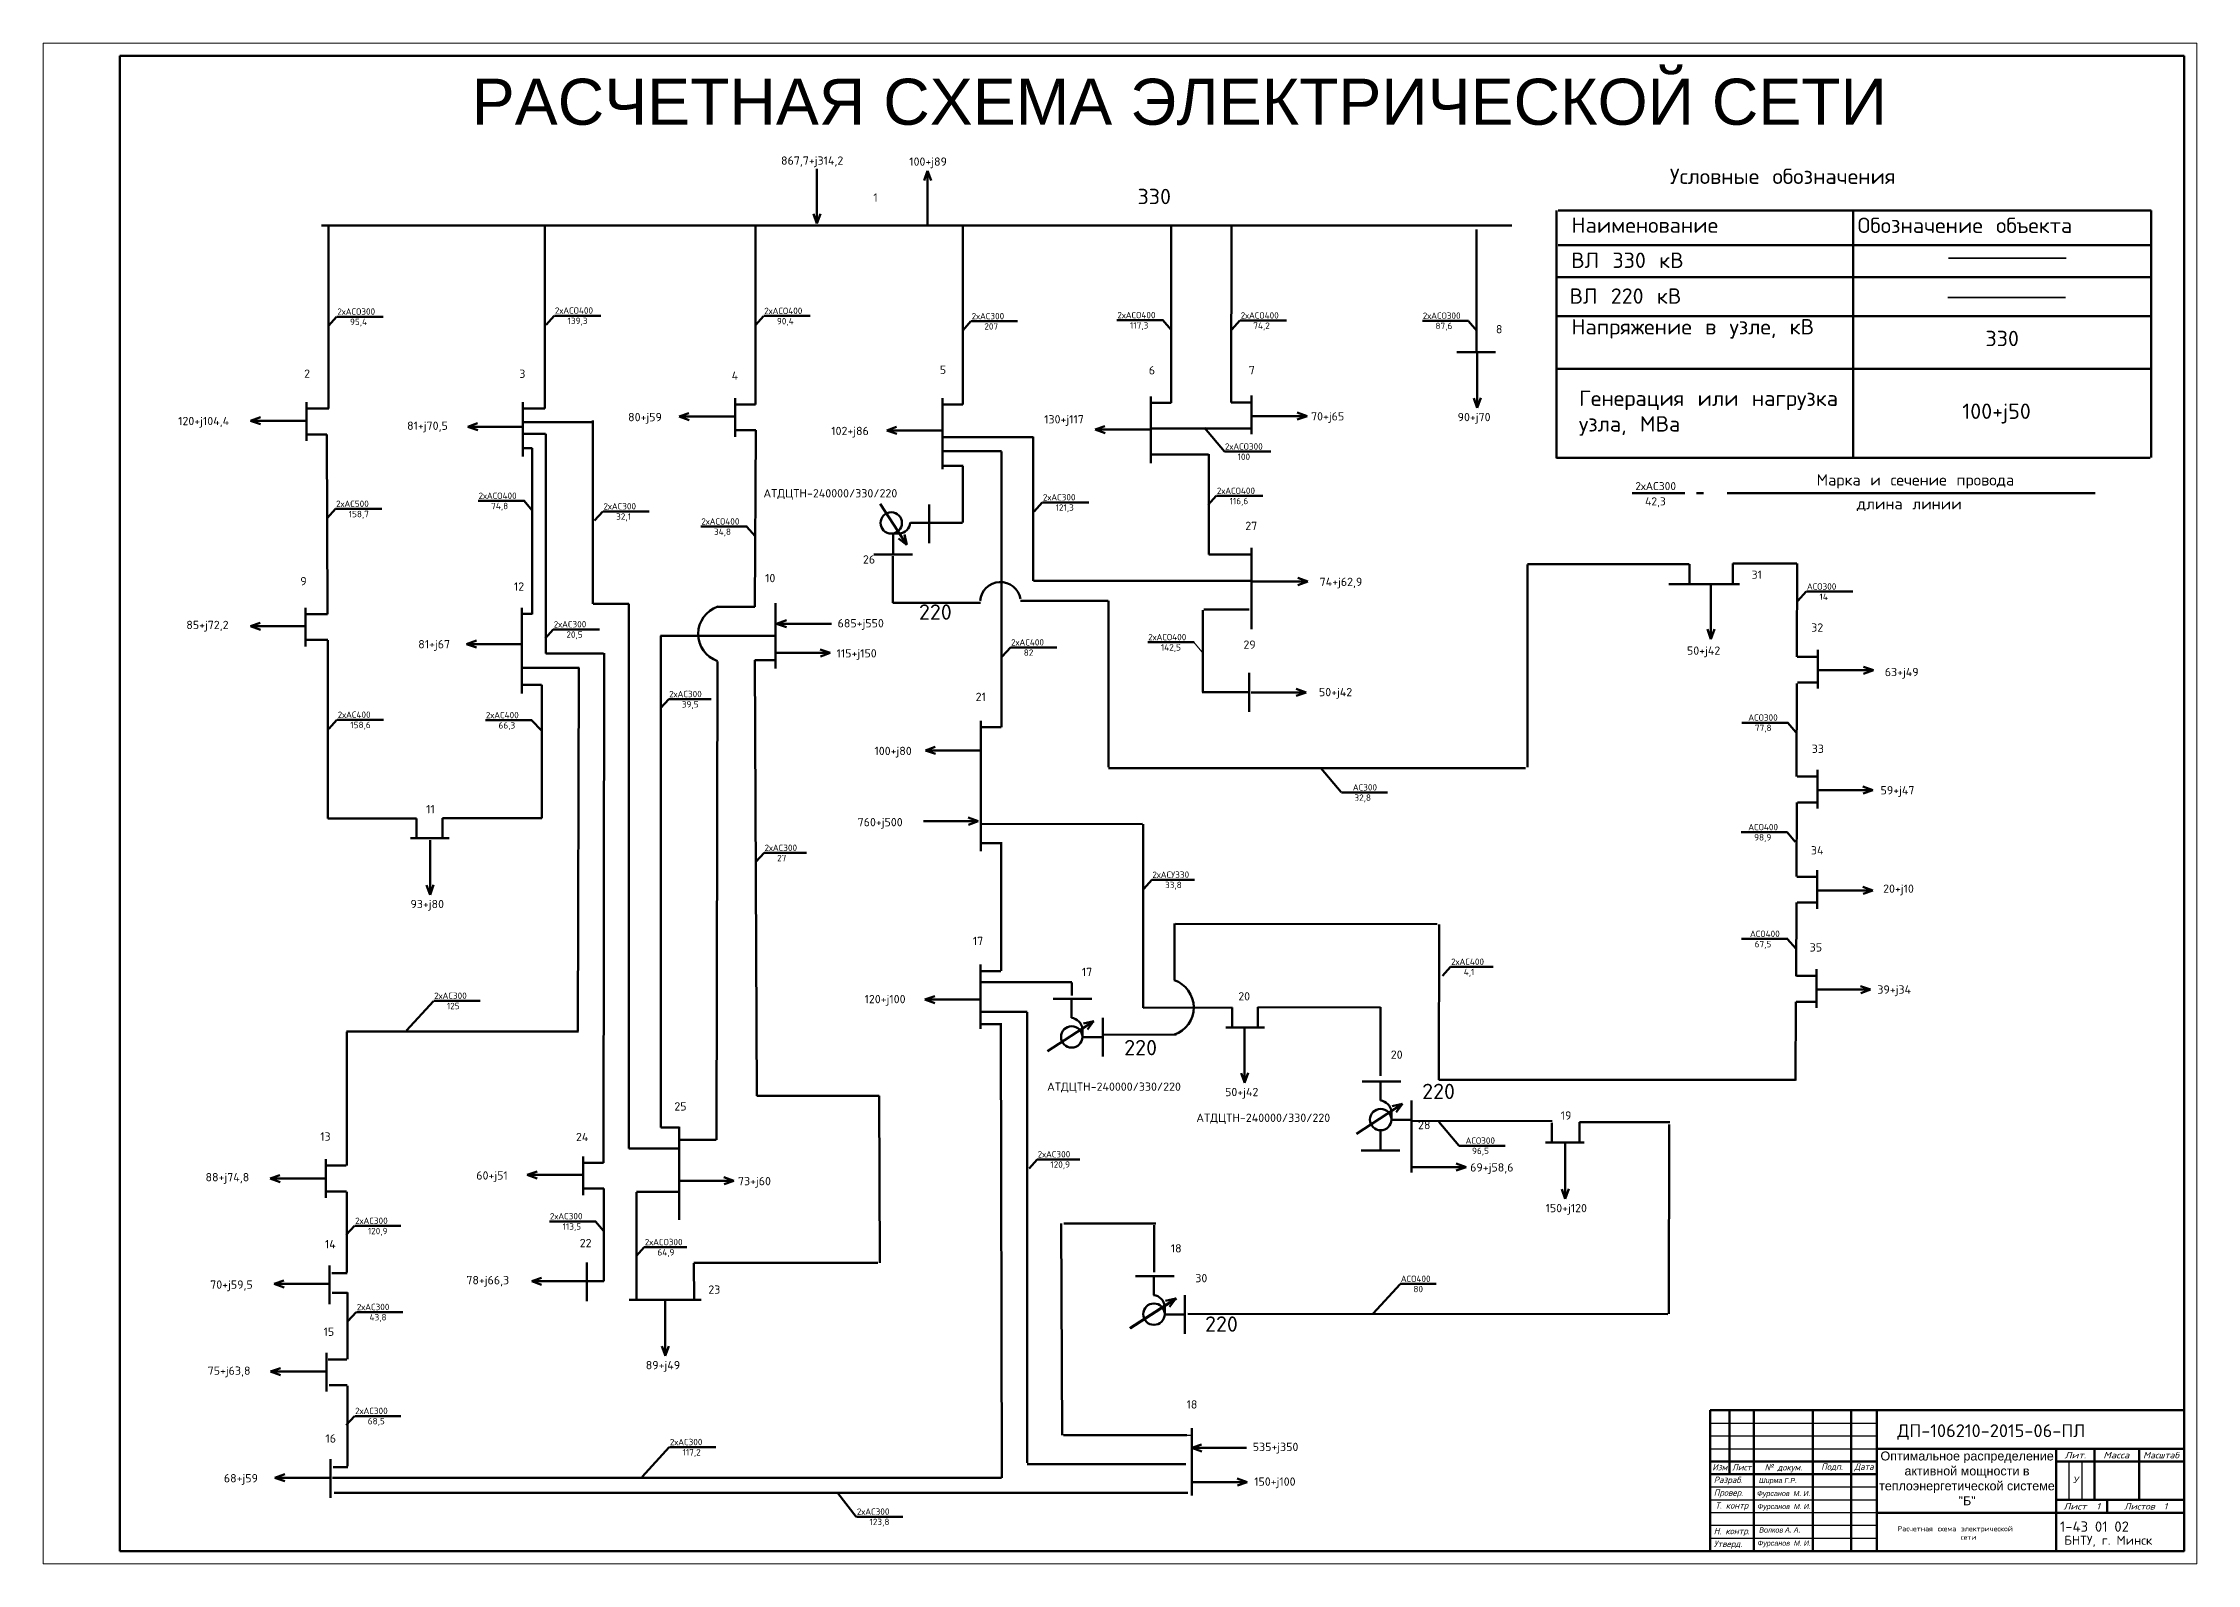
# Model space of a CAD drawing. Header units: millimetres. Extents: x 31864 to 38981, y -7739 to -6115.
# Drawn here: x 31864 to 32705, y -6710 to -6116 of the extents above; entities that cross this region are included whole.
import ezdxf

# ---------------------------------------------------------------- set-up
doc = ezdxf.new("R2010")
doc.units = ezdxf.units.MM
for name, color, linetype in [('6', 5, 'Continuous'), ('Подписи', 7, 'Continuous'), ('Рамка&Осн.надпись', 7, 'Continuous')]:
    doc.layers.add(name, color=color, linetype=linetype)
for name, color, linetype, lineweight in [('ВЛ - параметры', 7, 'Continuous', 13), ('ВЛ 220 кВ', 30, 'Continuous', 40), ('ВЛ 330 кВ', 5, 'Continuous', 60)]:
    doc.layers.add(name, color=color, linetype=linetype, lineweight=lineweight)
doc.styles.get("Standard").update_dxf_attribs({"font": 'txt.shx', "height": 25})
doc.styles.add('Standart', font='txt.shx', dxfattribs={"width": 0.75, "height": 2.5})
doc.styles.add('STYLE1', font='romans.shx')

msp = doc.modelspace()

# ---------------------------------------------------------------- linework, layer by layer
at = {"lineweight": 9}
for p, q in [((32704.8, -6116.21), (31863.8, -6116.21)), ((31863.8, -6116.21), (31863.8, -6710.21)), ((32704.8, -6710.21), (32704.8, -6116.21)), ((31863.8, -6710.21), (32704.8, -6710.21))]:
    msp.add_line(p, q, dxfattribs=at)
at = {"lineweight": 100}
for p, q in [((32699.8, -6121.21), (31893.8, -6121.21)), ((32699.8, -6705.21), (32699.8, -6121.21)), ((32522.32, -6650.21), (32522.32, -6675.21)), ((32699.8, -6665.21), (32579.8, -6665.21)), ((32669.8, -6685.21), (32669.8, -6690.21)), ((32699.8, -6690.21), (32579.8, -6690.21)), ((31893.8, -6705.24), (32699.8, -6705.21))]:
    msp.add_line(p, q, dxfattribs=at)
at = {"lineweight": 100, "ltscale": 0.3}
msp.add_line((31893.8, -6121.21), (31893.8, -6705.24), dxfattribs=at)
at = {"color": 7, "lineweight": 70}
for p, q in [((32165.91, -6165.33), (32165.91, -6186.73)), ((32209.19, -6166.06), (32207.78, -6169.94)), ((32209.17, -6166.06), (32210.54, -6169.88)), ((32209.19, -6187.46), (32209.19, -6166.07)), ((32165.93, -6186.73), (32164.57, -6182.91)), ((32165.92, -6186.73), (32167.32, -6182.86)), ((32423.75, -6237.3), (32423.75, -6258.7)), ((32423.78, -6258.7), (32422.41, -6254.88)), ((32423.76, -6258.7), (32425.16, -6254.82)), ((31944.82, -6263.73), (31948.64, -6262.37)), ((31944.82, -6263.72), (31948.7, -6265.12)), ((31966.23, -6263.71), (31944.83, -6263.71)), ((32029.65, -6266.08), (32033.46, -6264.71)), ((32112.16, -6262.12), (32115.98, -6260.75)), ((32133.56, -6262.1), (32112.16, -6262.1)), ((32112.16, -6262.1), (32116.03, -6263.5)), ((32335.92, -6261.89), (32357.31, -6261.89)), ((32357.32, -6261.89), (32353.44, -6260.49)), ((32357.32, -6261.87), (32353.5, -6263.24)), ((32051.05, -6266.06), (32029.65, -6266.06)), ((32029.65, -6266.06), (32033.52, -6267.46)), ((32193.22, -6267.5), (32197.04, -6266.14)), ((32193.22, -6267.49), (32197.1, -6268.89)), ((32214.62, -6267.48), (32193.23, -6267.48)), ((32274.61, -6267.17), (32278.43, -6265.8)), ((32296.01, -6267.15), (32274.61, -6267.15)), ((32274.61, -6267.15), (32278.48, -6268.56)), ((32336.2, -6326.54), (32357.59, -6326.54)), ((32357.6, -6326.54), (32353.72, -6325.13)), ((32357.6, -6326.52), (32353.78, -6327.89)), ((32515.03, -6327.58), (32515.03, -6348.97)), ((31944.78, -6343.99), (31948.6, -6342.62)), ((31966.18, -6343.96), (31944.78, -6343.96)), ((31944.78, -6343.97), (31948.65, -6345.37)), ((32150.2, -6343.01), (32154.02, -6341.65)), ((32150.2, -6343), (32154.08, -6344.4)), ((32171.6, -6342.99), (32150.21, -6342.99)), ((32515.05, -6348.98), (32513.68, -6345.16)), ((32515.03, -6348.98), (32516.43, -6345.1)), ((32029.18, -6350.94), (32032.99, -6349.57)), ((32050.58, -6350.92), (32029.18, -6350.92)), ((32029.18, -6350.92), (32033.05, -6352.33)), ((32149.72, -6354.41), (32171.12, -6354.41)), ((32171.13, -6354.4), (32167.25, -6353)), ((32171.13, -6354.39), (32167.31, -6355.75)), ((32557.08, -6361.19), (32578.48, -6361.19)), ((32578.48, -6361.19), (32574.61, -6359.78)), ((32578.48, -6361.17), (32574.66, -6362.54)), ((32335.55, -6369.88), (32356.95, -6369.88)), ((32356.95, -6369.87), (32353.08, -6368.47)), ((32356.95, -6369.86), (32353.14, -6371.22)), ((32208.35, -6392.48), (32212.16, -6391.12)), ((32229.75, -6392.46), (32208.35, -6392.46)), ((32208.35, -6392.46), (32212.22, -6393.87)), ((32556.84, -6408.01), (32578.23, -6408.01)), ((32578.24, -6408.01), (32574.36, -6406.61)), ((32578.24, -6407.99), (32574.42, -6409.36)), ((32207.54, -6420.15), (32228.94, -6420.15)), ((32228.94, -6420.15), (32225.07, -6418.74)), ((32228.94, -6420.13), (32225.12, -6421.5)), ((32014.88, -6427.48), (32014.88, -6448.88)), ((32014.9, -6448.88), (32013.53, -6445.07)), ((32014.88, -6448.88), (32016.29, -6445.01)), ((32556.87, -6447.18), (32578.27, -6447.18)), ((32578.27, -6447.18), (32574.4, -6445.77)), ((32578.27, -6447.16), (32574.46, -6448.53)), ((32208.14, -6489.8), (32211.96, -6488.44)), ((32208.14, -6489.79), (32212.02, -6491.19)), ((32229.54, -6489.78), (32208.15, -6489.78)), ((32556.37, -6485.9), (32577.34, -6485.9)), ((32577.35, -6485.89), (32573.47, -6484.49)), ((32577.35, -6485.87), (32573.53, -6487.24)), ((32332.96, -6500.9), (32332.96, -6522.3)), ((32332.98, -6522.3), (32331.61, -6518.48)), ((32332.96, -6522.3), (32334.36, -6518.43)), ((32458.11, -6545.67), (32458.11, -6567.64)), ((31952.45, -6559.72), (31956.27, -6558.36)), ((31973.85, -6559.7), (31952.45, -6559.7)), ((31952.45, -6559.71), (31956.33, -6561.11)), ((32052.88, -6558.3), (32056.7, -6556.93)), ((32052.88, -6558.28), (32056.76, -6559.68)), ((32074.28, -6558.28), (32052.89, -6558.28)), ((32133.55, -6560.6), (32129.67, -6559.19)), ((32398.03, -6555.25), (32419.43, -6555.25)), ((32419.43, -6555.25), (32415.56, -6553.84)), ((32419.43, -6555.23), (32415.62, -6556.59)), ((32112.15, -6560.6), (32133.54, -6560.6)), ((32133.55, -6560.58), (32129.73, -6561.94)), ((32458.13, -6567.64), (32456.77, -6563.83)), ((32458.11, -6567.64), (32459.52, -6563.77)), ((31954.01, -6600.87), (31957.83, -6599.51)), ((31975.41, -6600.85), (31954.01, -6600.85)), ((31954.01, -6600.85), (31957.88, -6602.26)), ((32054.58, -6599.77), (32058.4, -6598.41)), ((32075.98, -6599.75), (32054.58, -6599.75)), ((32054.58, -6599.76), (32058.45, -6601.16)), ((32106.75, -6607.57), (32106.75, -6628.97)), ((32106.77, -6628.97), (32105.4, -6625.15)), ((32106.75, -6628.97), (32108.15, -6625.1)), ((31952.65, -6635.06), (31956.47, -6633.7)), ((31952.65, -6635.04), (31956.53, -6636.45)), ((31974.05, -6635.04), (31952.66, -6635.04)), ((32312.31, -6664.9), (32316.13, -6663.54)), ((32333.71, -6664.88), (32312.31, -6664.88)), ((32312.31, -6664.89), (32316.19, -6666.29)), ((31954.32, -6676.54), (31958.14, -6675.17)), ((31954.32, -6676.52), (31958.2, -6677.93)), ((31975.72, -6676.52), (31954.33, -6676.52)), ((32333.98, -6678.29), (32330.1, -6676.89)), ((32312.58, -6678.29), (32333.97, -6678.29)), ((32333.98, -6678.27), (32330.16, -6679.64))]:
    msp.add_line(p, q, dxfattribs=at)
at = {"color": 7, "lineweight": 200}
for p, q in [((31972.47, -6187.43), (32437.25, -6187.43)), ((32430.95, -6236.9), (32415.85, -6236.9)), ((31966.6, -6256.48), (31966.6, -6271.59)), ((32051.06, -6256.48), (32051.06, -6277.64)), ((32134.07, -6254.87), (32134.07, -6269.97)), ((32214.95, -6254.86), (32214.95, -6282.63)), ((32296.33, -6254.19), (32296.33, -6280.32)), ((32335.7, -6269.02), (32335.7, -6253.92)), ((32209.77, -6296.38), (32209.77, -6311.49)), ((32335.67, -6345.16), (32335.67, -6313.35)), ((31966.29, -6336.73), (31966.29, -6351.84)), ((32050.75, -6336.73), (32050.75, -6370.25)), ((32149.84, -6360.53), (32149.84, -6334.94)), ((32334.79, -6377.35), (32334.79, -6362.24)), ((32229.97, -6380.88), (32229.97, -6431.87)), ((32022.3, -6426.77), (32007.2, -6426.77)), ((32229.87, -6476.15), (32229.87, -6501.25)), ((32258.22, -6489.55), (32273.33, -6489.55)), ((32340.73, -6500.68), (32325.62, -6500.68)), ((32378.85, -6521.84), (32393.96, -6521.84)), ((32112.23, -6575.85), (32112.23, -6539.43)), ((32074.66, -6551.05), (32074.66, -6566.15)), ((31974.2, -6552.14), (31974.2, -6567.25)), ((32076.13, -6592.52), (32076.13, -6607.63)), ((31975.68, -6593.62), (31975.68, -6608.73)), ((32290.32, -6597.85), (32305.43, -6597.85)), ((32092.6, -6607.05), (32120.82, -6607.05)), ((31974.51, -6627.81), (31974.51, -6642.92)), ((32312.31, -6683.44), (32312.31, -6657.2)), ((31975.99, -6669.29), (31975.99, -6684.4))]:
    msp.add_line(p, q, dxfattribs=at)
at = {"color": 3, "lineweight": 200}
for p, q in [((31975.29, -6187.43), (31975.29, -6258.99)), ((32059.75, -6187.43), (32059.75, -6258.99)), ((32142.01, -6187.43), (32142.01, -6257.38)), ((32222.89, -6187.43), (32222.89, -6257.37)), ((32304.27, -6187.43), (32304.27, -6256.7)), ((32327.77, -6187.43), (32327.71, -6256.58)), ((32423.51, -6189), (32423.51, -6236.84)), ((32304.27, -6256.7), (32296.39, -6256.7)), ((32327.71, -6256.58), (32335.59, -6256.58)), ((31975.32, -6258.99), (31966.66, -6258.99)), ((32059.75, -6258.99), (32051.12, -6258.99)), ((32077.92, -6264.34), (32051.39, -6264.34)), ((32078.48, -6263.67), (32078.48, -6335.23)), ((32142.01, -6257.38), (32134.13, -6257.38)), ((32222.89, -6257.37), (32215.01, -6257.37)), ((31974.65, -6269.05), (31966.77, -6269.05)), ((31974.65, -6269.05), (31974.79, -6339.22)), ((32059.99, -6268.87), (32051.07, -6268.87)), ((32060.16, -6268.87), (32060.17, -6354.64)), ((32142.12, -6267.43), (32134.24, -6267.43)), ((32142.12, -6267.43), (32141.7, -6336.41)), ((32250.43, -6270.08), (32215.23, -6270.08)), ((32250.43, -6269.95), (32250.43, -6326.19)), ((32335.7, -6266.76), (32296.5, -6266.76)), ((32054.76, -6274.44), (32051.23, -6274.44)), ((32054.76, -6274.44), (32054.76, -6339.24)), ((32238.06, -6275.63), (32215.1, -6275.63)), ((32223, -6281.31), (32215.12, -6281.31)), ((32222.98, -6281.42), (32222.98, -6303.5)), ((32238.06, -6275.73), (32238.06, -6383.36)), ((32318.91, -6276.9), (32296.33, -6276.9)), ((32318.93, -6276.82), (32318.93, -6315.99)), ((32222.83, -6303.53), (32209.47, -6303.53)), ((32319.04, -6316.02), (32335.56, -6316.02)), ((32335.67, -6326.19), (32250.56, -6326.19)), ((31974.79, -6339.24), (31966.36, -6339.24)), ((32050.54, -6339.18), (32054.72, -6339.18)), ((32092.47, -6335.17), (32078.54, -6335.17)), ((32092.5, -6335.17), (32092.5, -6547.97)), ((32127.17, -6336.36), (32141.75, -6336.36)), ((32316.58, -6337.66), (32316.58, -6369.75)), ((32334.79, -6337.42), (32317.02, -6337.42)), ((31974.96, -6349.3), (31966.47, -6349.3)), ((31974.97, -6349.41), (31974.97, -6419.07)), ((32149.84, -6347.69), (32104.93, -6347.69)), ((32104.96, -6347.69), (32104.97, -6539.72)), ((32082.62, -6354.64), (32060.17, -6354.64)), ((32082.93, -6354.56), (32082.6, -6553.55)), ((32127.14, -6357.78), (32126.72, -6544.56)), ((32149.53, -6357.29), (32141.65, -6357.29)), ((32141.65, -6357.29), (32142.53, -6527.4)), ((32073.12, -6360.22), (32050.67, -6360.22)), ((32072.98, -6360.23), (32072.64, -6502.08)), ((32058.43, -6366.88), (32050.93, -6366.88)), ((32058.48, -6366.82), (32058.48, -6418.96)), ((32316.35, -6369.75), (32334.68, -6369.75)), ((32237.91, -6383.39), (32230.03, -6383.39)), ((31974.97, -6419.07), (32009.64, -6419.02)), ((32009.64, -6419.02), (32009.64, -6426.9)), ((32019.7, -6418.91), (32019.7, -6426.79)), ((32019.7, -6418.91), (32058.48, -6418.96)), ((32229.66, -6421.24), (32293.11, -6421.2)), ((32293.39, -6421.24), (32293.39, -6492.97)), ((32238.02, -6428.67), (32230.14, -6428.67)), ((32237.96, -6428.35), (32237.96, -6478.62)), ((32237.81, -6478.66), (32229.93, -6478.66)), ((32265.43, -6482.99), (32229.96, -6482.99)), ((32265.43, -6483.17), (32265.43, -6488.19)), ((32248.04, -6494.56), (32230.08, -6494.56)), ((32238.22, -6499.45), (32230.34, -6499.45)), ((32237.82, -6499.51), (32238.16, -6676.6)), ((32248.04, -6494.67), (32248.04, -6670.73)), ((32293.39, -6492.97), (32328.06, -6492.93)), ((32328.06, -6492.93), (32328.06, -6500.8)), ((32338.12, -6492.82), (32338.12, -6500.69)), ((32338.12, -6492.82), (32386.06, -6492.87)), ((32386.06, -6492.82), (32386.06, -6519.6)), ((31982.29, -6502.21), (32072.82, -6502.26)), ((31982.37, -6502.42), (31982.37, -6554.57)), ((32190.25, -6527.4), (32142.53, -6527.4)), ((32190.25, -6527.4), (32190.58, -6592.56)), ((32104.97, -6539.72), (32112.23, -6539.72)), ((32112.3, -6547.97), (32092.45, -6547.97)), ((32112.49, -6544.56), (32126.67, -6544.56)), ((31982.14, -6554.65), (31974.54, -6554.65)), ((32082.6, -6553.55), (32074.72, -6553.55)), ((31982.25, -6564.71), (31974.78, -6564.71)), ((31982.35, -6564.93), (31982.35, -6596.38)), ((32082.81, -6563.61), (32074.83, -6563.61)), ((32082.81, -6563.6), (32082.81, -6599.75)), ((32095.53, -6564.96), (32095.52, -6607.05)), ((32112.23, -6564.9), (32095.53, -6564.9)), ((32261.38, -6577.29), (32261.72, -6659.87)), ((32262.4, -6577.22), (32298.27, -6577.27)), ((32297.61, -6577.85), (32297.61, -6596.2)), ((32189.71, -6592.56), (32117.92, -6592.56)), ((32117.92, -6592.74), (32118.07, -6606.9)), ((31982.5, -6596.71), (31976.56, -6596.71)), ((32082.78, -6599.75), (32076.08, -6599.75)), ((31982.62, -6604.31), (31976.62, -6604.31)), ((31982.68, -6604.16), (31982.68, -6630.23)), ((31982.45, -6630.32), (31975.17, -6630.32)), ((31982.56, -6640.38), (31975.46, -6640.38)), ((31982.66, -6640.6), (31982.66, -6672.05)), ((32310.38, -6659.96), (32262.18, -6659.96)), ((32238.05, -6676.6), (31976.75, -6676.6)), ((31982.81, -6672.38), (31977.05, -6672.38)), ((32309.99, -6671.23), (32248.04, -6671.23)), ((32310.78, -6682.42), (31977.42, -6682.42))]:
    msp.add_line(p, q, dxfattribs=at)
at = {"color": 7, "lineweight": 60}
for p, q in [((32190.67, -6296.11), (32201.07, -6312.2)), ((32209.75, -6303.53), (32202.43, -6303.53)), ((32195.15, -6307.82), (32198.11, -6307.82)), ((32195.71, -6308.02), (32195.71, -6315.8)), ((32201.09, -6312.19), (32197.87, -6309.72)), ((32201.07, -6312.2), (32200.15, -6308.18)), ((32265.36, -6489.58), (32265.36, -6496.91)), ((32256.05, -6509.88), (32274.02, -6498.26)), ((32274.02, -6498.26), (32270.01, -6499.18)), ((32274.01, -6498.24), (32271.55, -6501.46)), ((32269.59, -6504.48), (32277.37, -6504.48)), ((32269.65, -6504.18), (32269.65, -6501.22)), ((32385.98, -6521.87), (32385.98, -6529.19)), ((32376.68, -6542.17), (32394.65, -6530.55)), ((32390.27, -6536.47), (32390.27, -6533.51)), ((32394.65, -6530.55), (32390.63, -6531.47)), ((32394.64, -6530.53), (32392.18, -6533.75)), ((32385.98, -6540.83), (32385.98, -6548.61)), ((32390.22, -6536.77), (32398, -6536.77)), ((32297.45, -6597.88), (32297.45, -6605.21)), ((32288.15, -6618.19), (32306.12, -6606.57)), ((32288.41, -6618.11), (32306.38, -6606.49)), ((32301.74, -6612.49), (32301.74, -6609.53)), ((32306.12, -6606.56), (32302.11, -6607.49)), ((32306.11, -6606.55), (32303.65, -6609.77)), ((32301.69, -6612.79), (32309.47, -6612.79))]:
    msp.add_line(p, q, dxfattribs=at)
at = {"color": 7, "lineweight": 120}
for p, q in [((32203.29, -6315.97), (32188.19, -6315.97)), ((32526.14, -6327.53), (32498.54, -6327.53)), ((32556.74, -6368.32), (32556.74, -6353.21)), ((32556.67, -6415.14), (32556.67, -6400.03)), ((32556.52, -6454.31), (32556.52, -6439.2)), ((32556.23, -6493.02), (32556.23, -6477.92)), ((32398.16, -6529.19), (32398.16, -6557.28)), ((32465.53, -6545.67), (32450.43, -6545.67)), ((32309.64, -6605.21), (32309.64, -6620.31))]:
    msp.add_line(p, q, dxfattribs=at)
at = {"color": 1, "lineweight": 120}
for p, q in [((32195.6, -6316.56), (32195.6, -6334.8)), ((32443.44, -6319.86), (32443.44, -6398.97)), ((32506.55, -6319.77), (32443.46, -6319.77)), ((32506.63, -6319.78), (32506.63, -6327.02)), ((32523.53, -6319.53), (32523.53, -6327.02)), ((32523.53, -6319.53), (32548.59, -6319.53)), ((32548.69, -6319.5), (32548.58, -6355.88)), ((32229.81, -6334.8), (32195.56, -6334.8)), ((32279.65, -6334.04), (32245.41, -6334.04)), ((32279.84, -6334.11), (32279.84, -6398.97)), ((32548.75, -6355.88), (32556.63, -6355.88)), ((32548.62, -6366.32), (32548.51, -6402.7)), ((32548.86, -6365.94), (32556.74, -6365.94)), ((32442.6, -6399.43), (32279.81, -6399.43)), ((32548.68, -6402.7), (32556.56, -6402.7)), ((32548.62, -6412.76), (32548.51, -6441.68)), ((32548.79, -6412.76), (32556.67, -6412.76)), ((32548.54, -6441.87), (32556.41, -6441.87)), ((32548.47, -6451.93), (32548.36, -6480.6)), ((32548.65, -6451.93), (32556.52, -6451.93)), ((32305.64, -6460.11), (32305.53, -6482.21)), ((32306.01, -6460.27), (32408.1, -6460.32)), ((32408.87, -6460.42), (32408.76, -6521.08)), ((32548.4, -6480.58), (32556.12, -6480.58)), ((32548.18, -6490.64), (32548.07, -6521.37)), ((32548.35, -6490.64), (32556.23, -6490.64)), ((32277.73, -6503.45), (32306.17, -6503.5)), ((32408.83, -6521.09), (32548.1, -6521.14)), ((32398.27, -6537.19), (32453.05, -6537.24)), ((32452.87, -6537.92), (32452.87, -6545.27)), ((32463.74, -6537.67), (32463.74, -6545.55)), ((32463.74, -6537.68), (32499.02, -6537.73)), ((32498.77, -6538.57), (32498.66, -6612.57)), ((32310.79, -6612.58), (32498.25, -6612.63))]:
    msp.add_line(p, q, dxfattribs=at)
at = {"color": 7, "lineweight": 100}
for p, q in [((32277.54, -6496.9), (32277.54, -6512.01)), ((32378.41, -6548.7), (32393.52, -6548.7))]:
    msp.add_line(p, q, dxfattribs=at)
at = {"color": 7, "lineweight": 30}
msp.add_line((32304.6, -6659.96), (32312.31, -6659.96), dxfattribs=at)
at = {"lineweight": 30}
for p, q in [((32514.8, -6665.21), (32579.8, -6665.21)), ((32654.8, -6670.21), (32654.8, -6685.21)), ((32659.8, -6670.21), (32659.8, -6685.21)), ((32579.8, -6690.21), (32514.8, -6690.21))]:
    msp.add_line(p, q, dxfattribs=at)
msp.add_line((32654.81, -6670.21), (32659.93, -6670.21))
at = {"lineweight": 100}
for points in [[(32514.8, -6650.21), (32699.8, -6650.21), (32699.8, -6705.21), (32514.8, -6705.21), (32514.8, -6650.21)], [(32531.8, -6650.21), (32531.8, -6705.21)], [(32554.8, -6705.21), (32554.8, -6650.21)], [(32569.8, -6650.21), (32569.8, -6705.21)], [(32579.8, -6650.21), (32579.8, -6705.21)], [(32649.8, -6665.21), (32649.8, -6705.21)], [(32664.8, -6665.21), (32664.8, -6685.21)], [(32682.3, -6685.21), (32682.3, -6665.21)], [(32579.8, -6670.21), (32514.8, -6670.21)], [(32514.8, -6675.21), (32579.81, -6675.21)], [(32649.8, -6670.21), (32699.8, -6670.21)], [(32649.8, -6685.21), (32699.8, -6685.21)]]:
    msp.add_lwpolyline(points, dxfattribs=at)
at = {"lineweight": 30}
for points in [[(32514.8, -6655.21), (32579.8, -6655.21)], [(32514.8, -6660.21), (32579.8, -6660.21)], [(32579.8, -6680.21), (32514.8, -6680.21)], [(32514.8, -6685.21), (32579.8, -6685.21)], [(32579.8, -6695.21), (32514.8, -6695.21), (32514.8, -6700.21), (32579.8, -6700.21)]]:
    msp.add_lwpolyline(points, dxfattribs=at)
at = {"color": 7, "lineweight": 60}
for centre in [(32194.97, -6303.64), (32265.46, -6504.36), (32386.09, -6536.65), (32297.56, -6612.66)]:
    msp.add_circle(centre, 4.18, dxfattribs=at)
for centre, start, end in [((32197.44, -6302.9), 277.85645, 352.99831), ((32264.72, -6501.89), 7.85645, 82.99831), ((32385.35, -6534.18), 7.85645, 82.99831), ((32296.82, -6610.19), 7.85645, 82.99831)]:
    msp.add_arc(centre, 5.01, start, end, dxfattribs=at)
at = {"color": 1, "lineweight": 120}
for centre, radius, start, end in [((32237.61, -6334.7), 7.97, 9.99748, 175.32136), ((32301.85, -6492.86), 11.23, 289.13329, 71.30756)]:
    msp.add_arc(centre, radius, start, end, dxfattribs=at)
at = {"color": 3, "lineweight": 200}
msp.add_arc((32130.84, -6346.97), 11.23, 108.69244, 250.86671, dxfattribs=at)
at = {"layer": 'ВЛ - параметры', "lineweight": 60, "ltscale": 2.5}
for p, q in [((31975.24, -6226.63), (31978.42, -6223.1)), ((31978.52, -6223.09), (31996.59, -6223.09)), ((32060.2, -6226.23), (32063.38, -6222.7)), ((32063.48, -6222.69), (32081.55, -6222.69)), ((32141.93, -6226.35), (32145.11, -6222.82)), ((32145.21, -6222.81), (32163.28, -6222.81)), ((32222.91, -6228.41), (32226.09, -6224.88)), ((32226.2, -6224.87), (32244.27, -6224.87)), ((32283.11, -6224.47), (32301.18, -6224.47)), ((32304.25, -6228.18), (32301.07, -6224.49)), ((32327.95, -6228.13), (32331.13, -6224.6)), ((32331.24, -6224.59), (32349.31, -6224.59)), ((32402.36, -6224.7), (32420.43, -6224.7)), ((32423.58, -6228.54), (32420.4, -6224.85)), ((32325.09, -6275.7), (32317.26, -6266.47)), ((32325.11, -6275.79), (32343.18, -6275.79)), ((31974.74, -6301.71), (31977.92, -6298.18)), ((31978.02, -6298.16), (31996.09, -6298.16)), ((32033.65, -6295.03), (32051.72, -6295.03)), ((32054.8, -6298.73), (32051.62, -6295.05)), ((32250.76, -6299.16), (32253.94, -6295.63)), ((32254.04, -6295.62), (32272.11, -6295.62)), ((32318.68, -6296.62), (32321.86, -6293.09)), ((32321.97, -6293.08), (32340.04, -6293.08)), ((32079.16, -6302.69), (32082.34, -6299.16)), ((32082.44, -6299.14), (32100.51, -6299.14)), ((32120.65, -6305.07), (32138.72, -6305.07)), ((32141.79, -6308.78), (32138.61, -6305.09)), ((32549.02, -6334), (32552.2, -6330.47)), ((32552.31, -6330.46), (32570.38, -6330.46)), ((32059.82, -6348.75), (32063, -6345.22)), ((32063.01, -6345.22), (32081.08, -6345.22)), ((32238.31, -6355.82), (32241.49, -6352.29)), ((32241.6, -6352.28), (32259.67, -6352.28)), ((32295.14, -6350.24), (32313.21, -6350.24)), ((32104.9, -6376), (32108.08, -6372.47)), ((32108.1, -6372.47), (32124.68, -6372.47)), ((31975.38, -6384.08), (31978.56, -6380.55)), ((31978.66, -6380.54), (31996.73, -6380.54)), ((32036.52, -6380.69), (32054.59, -6380.69)), ((32058.49, -6384.82), (32054.49, -6380.71)), ((32527.09, -6381.65), (32545.16, -6381.65)), ((32548.24, -6385.36), (32545.06, -6381.68)), ((32370.71, -6408.83), (32362.88, -6399.59)), ((32370.72, -6408.91), (32388.79, -6408.91)), ((32526.79, -6424.43), (32544.86, -6424.43)), ((32547.94, -6428.14), (32544.76, -6424.45)), ((32142.12, -6436.05), (32145.3, -6432.52)), ((32145.31, -6432.52), (32161.89, -6432.52)), ((32293.56, -6446.56), (32296.74, -6443.03)), ((32296.76, -6443.02), (32313.34, -6443.02)), ((32527, -6466.12), (32545.07, -6466.12)), ((32548.15, -6469.83), (32544.97, -6466.15)), ((32410.21, -6480.56), (32413.39, -6477.02)), ((32413.41, -6477.02), (32429.99, -6477.02)), ((32005.73, -6501.87), (32016.28, -6490.35)), ((32016.33, -6490.3), (32034.4, -6490.3)), ((32416.62, -6546.8), (32408.79, -6537.56)), ((32416.63, -6546.88), (32434.7, -6546.88)), ((32248.79, -6555.75), (32251.97, -6552.22)), ((32251.98, -6552.22), (32268.56, -6552.22)), ((32061.54, -6576.41), (32079.61, -6576.41)), ((32082.68, -6580.12), (32079.5, -6576.44)), ((31982.2, -6581.73), (31985.38, -6578.2)), ((31985.48, -6578.19), (32003.55, -6578.19)), ((32095.36, -6590.04), (32098.54, -6586.51)), ((32098.56, -6586.51), (32115.14, -6586.51)), ((32383.15, -6612.41), (32393.7, -6600.89)), ((32393.75, -6600.84), (32407.71, -6600.84)), ((31982.85, -6615.41), (31986.03, -6611.88)), ((31986.14, -6611.87), (32004.21, -6611.87)), ((31982.19, -6655.99), (31985.37, -6652.46)), ((31985.47, -6652.44), (32003.54, -6652.44)), ((32097.76, -6676.19), (32108.31, -6664.67)), ((32108.36, -6664.62), (32126.43, -6664.62)), ((32174.16, -6682.55), (32181.33, -6691.84)), ((32181.38, -6691.79), (32199.45, -6691.79))]:
    msp.add_line(p, q, dxfattribs=at)
at = {"layer": 'ВЛ - параметры', "lineweight": 70, "ltscale": 2.5}
for p, q in [((32484.27, -6292.05), (32504.8, -6291.96)), ((32521.39, -6292.05), (32665.06, -6291.96))]:
    msp.add_line(p, q, dxfattribs=at)
at = {"layer": 'ВЛ - параметры', "ltscale": 2.5}
msp.add_line((32316.29, -6353.95), (32313.1, -6350.26), dxfattribs=at)
at = {"layer": 'ВЛ 220 кВ', "color": 1, "lineweight": 120, "ltscale": 0.003003, "const_width": 0.557}
msp.add_lwpolyline([(32607.51, -6215.59), (32653.58, -6215.59)], dxfattribs=at)
at = {"layer": 'ВЛ 330 кВ', "color": 3, "lineweight": 200, "ltscale": 0.003003, "const_width": 0.664}
msp.add_lwpolyline([(32607.76, -6200.17), (32653.82, -6200.17)], dxfattribs=at)
at = {"layer": 'Подписи', "lineweight": 70}
msp.add_line((32509.35, -6291.96), (32512.17, -6291.96), dxfattribs=at)
at = {"layer": 'Рамка&Осн.надпись', "lineweight": 60}
for p, q in [((32454.76, -6181.57), (32454.74, -6278.32)), ((32455.33, -6181.66), (32686.97, -6181.66)), ((32570.57, -6181.48), (32570.55, -6278.24)), ((32686.94, -6181.67), (32686.92, -6278.08)), ((32455.33, -6195.14), (32686.49, -6195.14)), ((32455.32, -6207.59), (32686.48, -6207.59)), ((32455.18, -6222.9), (32686.88, -6222.9)), ((32455.08, -6243.45), (32686.84, -6243.45)), ((32454.77, -6278.22), (32686.53, -6278.22))]:
    msp.add_line(p, q, dxfattribs=at)

# ---------------------------------------------------------------- texts
at = {"insert": (32031.2, -6130.13), "char_height": 18, "attachment_point": 1, "line_spacing_factor": 0.6, "style": 'Standart'}
msp.add_mtext_dynamic_manual_height_columns('{\\fArial|b0|i0|c204|p34;\\W1;РАСЧЕТНАЯ СХЕМА ЭЛЕКТРИЧЕСКОЙ СЕТИ}', width=676.5185, gutter_width=170.2, heights=[20.85], dxfattribs=at)
at = {"color": 7, "lineweight": 30, "char_height": 3.24, "attachment_point": 1}
for s, insert, width in [('867,7+j314,2', (32151.94, -6160.48), 24.755), ('100+j89', (32202, -6160.89), 42.0519), ('81+j70,5', (32005.93, -6264.05), 24.755), ('80+j59', (32092.23, -6260.69), 24.755), ('130+j117', (32254.68, -6261.54), 24.755), ('70+j65', (32358.9, -6260.38), 24.755), ('90+j70', (32416.13, -6260.67), 24.755), ('102+j86', (32171.55, -6266.08), 24.755), ('АТДЦТН-240000/330/220', (32145.07, -6290.43), 2.9661), ('74+j62,9', (32362.25, -6325.02), 24.755), ('85+j72,2', (31919.72, -6341.85), 24.755), ('81+j67', (32010.28, -6349.38), 24.755), ('685+j550', (32174.03, -6341.19), 24.755), ('115+j150', (32173.62, -6352.94), 24.755), ('50+j42', (32505.68, -6351.88), 24.755), ('63+j49', (32582.92, -6360.25), 24.755), ('50+j42', (32361.98, -6368.09), 24.755), ('100+j80', (32188.42, -6391.05), 24.755), ('59+j47', (32581.27, -6406.42), 24.755), ('760+j500', (32181.86, -6418.88), 24.755), ('20+j10', (32582.27, -6444.85), 24.755), ('93+j80', (32007.25, -6450.86), 24.755), ('120+j100', (32184.56, -6487.99), 24.755), ('39+j34', (32580.02, -6484.25), 24.755), ('АТДЦТН-240000/330/220', (32255.82, -6522.18), 2.9661), ('50+j42', (32325.33, -6524.28), 24.755), ('АТДЦТН-240000/330/220', (32314.1, -6534.34), 2.9661), ('88+j74,8', (31927.23, -6557.54), 24.755), ('60+j51', (32032.95, -6556.87), 24.755), ('150+j120', (32450.48, -6569.62), 24.755), ('70+j59,5', (31929.05, -6599.49), 24.755), ('78+j66,3', (32029.08, -6597.76), 24.755), ('75+j63,8', (31928.07, -6633.11), 24.755), ('89+j49', (32099.12, -6630.95), 24.755), ('535+j350', (32336.14, -6662.87), 24.755), ('68+j59', (31934.39, -6675.11), 24.755), ('150+j100', (32336.69, -6676.42), 24.755)]:
    msp.add_mtext(s, dxfattribs=dict(at, insert=insert, width=width))
at = {"color": 0, "lineweight": 70, "char_height": 6, "attachment_point": 1}
for s, width, insert in [('Условные обозначения', 120.2255, (32499, -6165.25)), ('Наименование', 74.4611, (32460.54, -6184.31)), ('Обозначение объекта', 120.2255, (32572.34, -6184.4)), ('ВЛ 330 кВ', 74.4611, (32460.46, -6198.05)), ('ВЛ 220 кВ', 74.4611, (32459.82, -6212.02)), ('Напряжение в узле, кВ', 111.3927, (32460.51, -6224.01)), ('Генерация или нагрузка узла, МВа', 111.3927, (32463.51, -6251.94))]:
    msp.add_mtext_dynamic_manual_height_columns(s, width=width, gutter_width=125, heights=[0], dxfattribs=dict(at, insert=insert))
at = {"color": 7, "lineweight": 50, "char_height": 3.24, "attachment_point": 1}
for s, insert, width in [('\\P1 {\\H2.0833x; }', (32187.99, -6169.52), 14.611), ('\\P8{\\H2.0833x; }', (32431.07, -6220.94), 21.6809), ('\\P2{\\H2.0833x; }', (31965.73, -6238.31), 19.5519), ('\\P3{\\H2.0833x; }', (32049.74, -6238.35), 21.6809), ('\\P4{\\H2.0833x; }', (32132.66, -6239.1), 21.6809), ('\\P5{\\H2.0833x; }', (32213.94, -6236.82), 21.6809), ('\\P6{\\H2.0833x; }', (32295.54, -6237), 21.6809), ('\\P7{\\H2.0833x; }', (32334.58, -6236.92), 45.5976), ('120+j104,4', (31916.53, -6262.21), 24.755), ('\\P27{\\H2.0833x; }', (32333.22, -6297.75), 21.6809), ('\\P10{\\H2.0833x; }', (32145.72, -6318.16), 21.6809), ('\\P26{\\H2.0833x; }', (32183.93, -6310.87), 21.6809), ('\\P31{\\H2.0833x; }', (32530.89, -6316.83), 21.6809), ('\\P9{\\H2.0833x; }', (31964.24, -6319.35), 21.6809), ('\\P12{\\H2.0833x; }', (32047.64, -6321.45), 21.6809), ('\\P29{\\H2.0833x; }', (32332.5, -6344.14), 21.6809), ('\\P32{\\H2.0833x; }', (32554.19, -6337.46), 21.6809), ('\\P21{\\H2.0833x; }', (32227.93, -6364.54), 21.6809), ('\\P33{\\H2.0833x; }', (32554.4, -6384.83), 21.6809), ('\\P11{\\H2.0833x; }', (32013.35, -6408.4), 21.6809), ('\\P34{\\H2.0833x; }', (32554.06, -6424.48), 21.6809), ('\\P17{\\H2.0833x; }', (32226.84, -6459.88), 21.6809), ('\\P35{\\H2.0833x; }', (32553.6, -6462.39), 21.6809), ('\\P17{\\H2.0833x; }', (32269.4, -6471.99), 21.6809), ('\\P20{\\H2.0833x; }', (32330.48, -6481.5), 21.6809), ('\\P20{\\H2.0833x; }', (32390.03, -6504.28), 21.6809), ('\\P25{\\H2.0833x; }', (32110.29, -6524.49), 21.6809), ('\\P19{\\H2.0833x; }', (32456.38, -6528.05), 21.6809), ('\\P13{\\H2.0833x; }', (31972, -6536.26), 21.6809), ('\\P24{\\H2.0833x; }', (32071.86, -6536.45), 21.6809), ('\\P28{\\H2.0833x; }', (32400.66, -6531.77), 21.6809), ('\\P14{\\H2.0833x; }', (31973.85, -6578.29), 21.6809), ('\\P22{\\H2.0833x; }', (32073.34, -6577.88), 21.6809), ('\\P18{\\H2.0833x; }', (32304.12, -6579.94), 21.6809), ('\\P23{\\H2.0833x; }', (32123.55, -6596.04), 2.8726), ('\\P30{\\H2.0833x; }', (32313.7, -6591.57), 21.6809), ('\\P15{\\H2.0833x; }', (31973.32, -6612.5), 21.6809), ('\\P18{\\H2.0833x; }', (32310.27, -6640.9), 21.6809), ('\\P16{\\H2.0833x; }', (31974.05, -6654.19), 21.6809)]:
    msp.add_mtext(s, dxfattribs=dict(at, insert=insert, width=width))
at = {"color": 7, "lineweight": 100, "char_height": 3.24, "width": 40.5855, "attachment_point": 1}
for s, insert in [('\\P{\\H1.8519x;330\\H1.585x; }', (32291.13, -6167.74)), ('\\P{\\H1.8519x;220\\H1.585x; }', (32205.79, -6330.04)), ('\\P{\\H1.8519x;220\\H1.585x; }', (32285.93, -6500.16)), ('\\P{\\H1.8519x;220\\H1.585x; }', (32402.27, -6517.26)), ('\\P{\\H1.8519x;220\\H1.585x; }', (32317.5, -6608.12))]:
    msp.add_mtext(s, dxfattribs=dict(at, insert=insert))
at = {"color": 0, "lineweight": 70, "char_height": 6, "width": 54.6, "attachment_point": 1}
for s, insert in [(' 330 ', (32617.05, -6228.58)), ('100+j50 ', (32613.16, -6257.01))]:
    msp.add_mtext(s, dxfattribs=dict(at, insert=insert))
at = {"color": 7, "lineweight": 70, "char_height": 3.24, "width": 24.755, "attachment_point": 1}
for s, insert in [('73+j60', (32135.13, -6559.08)), ('69+j58,6', (32421.02, -6553.73))]:
    msp.add_mtext(s, dxfattribs=dict(at, insert=insert))
at = {"style": 'Standart'}
for s, width, heights, insert, char_height, attachment_point in [('\\pi0.49831;{\\fArial|b0|i0|c204|p34;\\W1;Оптимальное распределение \\P\\pi9.8798;активной мощности в \\P\\pi-0.044839;теплоэнергетической системе \\P\\pi30.998;"Б"}', 68.2224, [22.93], (32580.74, -6687.3), 3.5, 7), ('\\pi2.3694;{\\W1;Расчетная схема электрической \\P\\pi27.036;сети}', 61.4055, [0], (32585.55, -6695.46), 2, 1)]:
    msp.add_mtext_dynamic_manual_height_columns(s, width=width, gutter_width=12.5, heights=heights, dxfattribs=dict(at, insert=insert, char_height=char_height, attachment_point=attachment_point))
at = {"color": 7, "linetype": 'Continuous', "char_height": 2.5}
for s, insert, width, attachment_point in [('{\\fISOCPEUR|b0|i1|c204|p34;\\W1.2;Лит.}', (32657.3, -6667.71), 15, 5), ('{\\fISOCPEUR|b0|i1|c204|p34;\\W1.2;Масса}', (32673.3, -6667.71), 17, 5), ('{\\fISOCPEUR|b0|i1|c204|p34;\\W1.1;Масштаб}', (32690.8, -6667.71), 18, 5), ('{\\fISOCPEUR|b0|i1|c204|p34;Изм.}', (32515.55, -6672.44), 6.6191, 4), ('{\\fISOCPEUR|b0|i1|c204|p34;Разраб.}', (32516.13, -6677.71), 16.6191, 4), ('{\\fISOCPEUR|b0|i1|c204|p34;Лист}', (32527.02, -6672.44), 10, 5), ('{\\fISOCPEUR|b0|i1|c204|p34;№ докум\\fISOCPEUR|b0|i1|c0|p34;.}', (32543.3, -6672.81), 23, 5), ('{\\fISOCPEUR|b0|i1|c204|p34;Подп.}', (32562.3, -6672.44), 15, 5), ('{\\fISOCPEUR|b0|i1|c204|p34;Дата}', (32574.8, -6672.51), 10, 5), ('{\\fArial|b0|i1|c204|p34;У}', (32656.54, -6676.12), 16.4217, 1), ('{\\fISOCPEUR|b0|i1|c204|p34;Провер.}', (32516.13, -6682.71), 16.6191, 4), ('{\\fISOCPEUR|b0|i1|c204|p34;Т. контр}', (32516.73, -6687.71), 16.0186, 4), ('{\\fISOCPEUR|b0|i1|c204|p34;\\W1.2;Лист  1\\W1;  }', (32659.8, -6687.71), 20, 5), ('{\\fISOCPEUR|b0|i1|c204|p34;\\W1.1;Листов  1  }', (32684.8, -6687.71), 30, 5), ('{\\fISOCPEUR|b0|i1|c204|p34;Утверд.}', (32516.13, -6702.71), 16.6191, 4), ('{\\fISOCPEUR|b0|i1|c204|p34;Н. контр.}', (32516.13, -6697.71), 16.6191, 4)]:
    msp.add_mtext(s, dxfattribs=dict(at, insert=insert, width=width, attachment_point=attachment_point))
at = {"linetype": 'Continuous', "char_height": 2, "attachment_point": 1}
for s, insert, width in [('{\\fArial|b0|i1|c204|p34;Ширма Г.Р.}', (32533.82, -6676.63), 19.7662), ('{\\fArial|b0|i1|c204|p34;Фурсанов  М. И.}', (32533.07, -6681.69), 23.7688), ('{\\fArial|b0|i1|c204|p34;Фурсанов  М. И.}', (32533.21, -6686.77), 23.7688), ('{\\fArial|b0|i1|c204|p34;Фурсанов  М. И.}', (32533.22, -6701.1), 23.7688), ('{\\fArial|b0|i1|c204|p34;Волков А. А.}', (32533.89, -6695.95), 23.7688)]:
    msp.add_mtext(s, dxfattribs=dict(at, insert=insert, width=width))
at = {"layer": '6', "color": 0, "style": 'STYLE1'}
for s, height, p in [('ДП-106210-2015-06-ПЛ', 5, (32587.82, -6660.68)), ('  1-43 01 02', 4, (32646.02, -6697.62)), ('БНТУ, г. Минск', 3.5, (32653.02, -6702.72))]:
    msp.add_text(s, height=height, dxfattribs=at).set_placement(p)
at = {"layer": 'ВЛ - параметры', "lineweight": 60, "ltscale": 2.5}
for s, p in [('2хАСО300', (31978.7, -6222.35)), ('2хАСО400', (32063.66, -6221.95)), ('2хАСО400', (32145.39, -6222.07)), ('2хАС300', (32226.37, -6224.13)), ('2хАСО400', (32283.28, -6223.73)), ('2хАСО400', (32331.41, -6223.85)), ('2хАСО300', (32402.53, -6223.96)), ('95,4', (31983.64, -6226.35)), ('139,3', (32068.6, -6225.95)), ('90,4', (32150.33, -6226.07)), ('207', (32231.32, -6228.13)), ('117,3', (32288.22, -6227.73)), ('74,2', (32336.35, -6227.85)), ('87,6', (32407.48, -6227.96)), ('2хАСО300', (32325.28, -6275.05)), ('100', (32330.22, -6279.05)), ('2хАСО400', (32322.14, -6292.34)), ('2хАС500', (31978.2, -6297.42)), ('158,7', (31983.14, -6301.42)), ('2хАСО400', (32033.83, -6294.29)), ('74,8', (32038.77, -6298.29)), ('2хАС300', (32082.61, -6298.4)), ('2хАС300', (32254.21, -6294.88)), ('121,3', (32259.16, -6298.88)), ('116,6', (32327.09, -6296.34)), ('32,1', (32087.56, -6302.4)), ('2хАСО400', (32120.82, -6304.33)), ('34,8', (32125.76, -6308.33)), ('АСО300', (32552.48, -6329.72)), ('14', (32557.42, -6333.72)), ('2хАС300', (32063.19, -6344.48)), ('20,5', (32068.13, -6348.48)), ('2хАС400', (32241.77, -6351.54)), ('2хАСО400', (32295.31, -6349.5)), ('82', (32246.72, -6355.54)), ('142,5', (32300.26, -6353.5)), ('2хАС300', (32108.27, -6371.73)), ('39,5', (32113.22, -6375.73)), ('2хАС400', (31978.84, -6379.8)), ('158,6', (31983.78, -6383.8)), ('2хАС400', (32036.69, -6379.95)), ('66,3', (32041.64, -6383.95)), ('АСО300', (32529.59, -6380.91)), ('77,8', (32532.21, -6384.91)), ('АС300', (32375.17, -6408.17)), ('32,8', (32375.84, -6412.17)), ('АСО400', (32529.58, -6423.69)), ('98,9', (32531.91, -6427.69)), ('2хАС300', (32145.49, -6431.78)), ('27', (32150.43, -6435.78)), ('2хАСУ330', (32296.94, -6442.28)), ('33,8', (32301.88, -6446.28)), ('АСО400', (32530.26, -6465.38)), ('67,5', (32532.12, -6469.38)), ('2хАС400', (32413.59, -6476.28)), ('4,1', (32418.53, -6480.28)), ('2хАС300', (32016.51, -6489.56)), ('125', (32021.45, -6493.56)), ('2хАС300', (32252.16, -6551.48)), ('АСО300', (32419.2, -6546.14)), ('96,5', (32421.75, -6550.14)), ('120,9', (32257.1, -6555.48)), ('2хАС300', (31985.65, -6577.45)), ('2хАС300', (32061.71, -6575.67)), ('120,9', (31990.6, -6581.45)), ('113,5', (32066.65, -6579.68)), ('2хАСО300', (32098.74, -6585.77)), ('64,9', (32103.68, -6589.77)), ('АСО400', (32393.92, -6600.1)), ('80', (32398.87, -6604.1)), ('2хАС300', (31986.31, -6611.13)), ('43,8', (31991.26, -6615.13)), ('2хАС300', (31985.65, -6651.7)), ('68,5', (31990.59, -6655.7)), ('2хАС300', (32108.53, -6663.88)), ('117,2', (32113.48, -6667.88)), ('2хАС300', (32181.56, -6691.05)), ('123,8', (32186.5, -6695.05))]:
    msp.add_text(s, height=2.5, rotation=0.15134, dxfattribs=at).set_placement(p)
at = {"layer": 'Рамка&Осн.надпись', "lineweight": 70}
for s, height, p in [('2хАС300', 3.125, (32485.52, -6290.81)), ('Марка и сечение провода', 4.375, (32556.29, -6289.02)), ('42,3', 3.125, (32489.33, -6296.76)), ('длина линии ', 4.375, (32571.97, -6298.33))]:
    msp.add_text(s, height=height, dxfattribs=at).set_placement(p)

doc.saveas('drawing.dxf')
